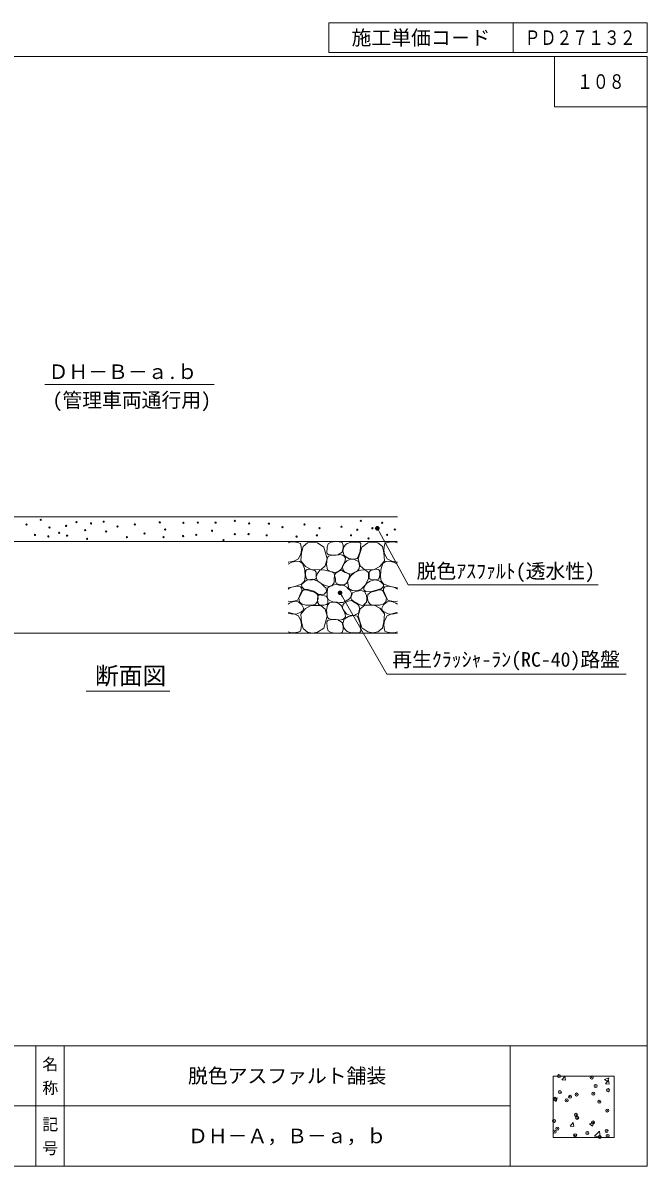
# Model space of a CAD drawing. Units: millimetres at full size, sheet at 1:10; details may follow other scales. Extents: x 5368 to 8106, y 2197 to 4063.
# Drawn here: x 7086 to 8106, y 2197 to 4063 of the extents above; entities that cross this region are included whole.
import ezdxf
from ezdxf.enums import TextEntityAlignment as Align

# ---------------------------------------------------------------- set-up
doc = ezdxf.new("R2010")
doc.units = ezdxf.units.MM
doc.header["$LTSCALE"] = 10
doc.header["$PDMODE"] = 32
doc.header["$PDSIZE"] = 5
for name, color, linetype, lineweight in [('0_2', 7, 'Continuous', 13), ('_0-0_', 7, 'Continuous', 13), ('ハッチ', 4, 'Continuous', 13), ('寸法', 1, 'Continuous', 13), ('本体', 7, 'Continuous', 13)]:
    doc.layers.add(name, color=color, linetype=linetype, lineweight=lineweight)
doc.styles.add('@ＭＳ ゴシック', font='')
doc.styles.add('ＭＳ ゴシック', font='')
doc.styles.get('@ＭＳ ゴシック').set_extended_font_data('@MS Gothic')
doc.styles.get('ＭＳ ゴシック').set_extended_font_data('MS Gothic')

# ---------------------------------------------------------------- blocks, each defined once
blk = doc.blocks.new('filled_dot')
at = {"color": 0, "linetype": 'Continuous', "lineweight": -2, "const_width": 1.25}
blk.add_lwpolyline([(-0.625, 0, 1), (0.625, 0, 1)], format="xyb", close=True, dxfattribs=at)

msp = doc.modelspace()

# ---------------------------------------------------------------- linework, layer by layer
at = {"layer": '0_2'}
msp.add_line((7882.22, 2294.85), (6910.28, 2294.85), dxfattribs=at)
at = {"layer": '_0-0_'}
for p, q in [((7585.95, 4063.23), (8106.06, 4063.23)), ((7585.95, 4063.23), (7585.95, 4014.86)), ((7887.15, 4063.23), (7887.15, 4014.86)), ((8106.06, 4063.23), (8106.06, 4014.86)), ((7585.95, 4014.86), (8106.06, 4014.86)), ((7954.72, 4008.37), (7954.72, 3926.37)), ((8106.06, 3926.37), (7954.72, 3926.37)), ((7107.71, 2393.13), (7107.71, 2196.67)), ((7153.68, 2393.13), (7153.68, 2196.56)), ((7882.22, 2393.13), (7882.22, 2196.56))]:
    msp.add_line(p, q, dxfattribs=at)
at = {"layer": '_0-0_', "color": 6}
msp.add_line((5367.94, 2393.13), (8106.06, 2393.13), dxfattribs=at)
msp.add_lwpolyline([(8106.06, 4008.37), (5367.94, 4008.37), (5367.94, 2196.56), (8106.06, 2196.56)], close=True, dxfattribs=at)
at = {"layer": 'ハッチ'}
for points in [[(7540.2, 3196.33), (7541.6, 3202.5), (7541.04, 3207.56), (7539.64, 3213.18), (7535.42, 3214.86), (7528.68, 3215.7), (7523.06, 3215.42), (7519.42, 3214.01)], [(7677.25, 3196.33), (7675.84, 3202.5), (7676.41, 3207.56), (7677.81, 3213.18), (7682.03, 3214.86), (7688.77, 3215.7), (7694.39, 3215.42), (7698.03, 3214.01)], [(7519.42, 3182.88), (7520.81, 3182.57), (7528.68, 3184.53), (7536.27, 3188.18), (7540.2, 3196.33)], [(7698.03, 3182.88), (7696.64, 3182.57), (7688.77, 3184.53), (7681.18, 3188.18), (7677.25, 3196.33)], [(7546.1, 3172.46), (7543.01, 3180.32), (7538.23, 3183.97), (7533.46, 3184.53), (7525.87, 3182.57), (7519.42, 3179.28)], [(7671.35, 3172.46), (7674.44, 3180.32), (7679.22, 3183.97), (7683.99, 3184.53), (7691.58, 3182.57), (7698.03, 3179.28)], [(7519.42, 3140.88), (7530.71, 3142.88), (7541.6, 3146.62), (7546.1, 3151.68), (7547.2, 3159.12), (7546.66, 3169.65), (7546.1, 3172.46)], [(7698.03, 3140.88), (7686.74, 3142.88), (7675.84, 3146.62), (7671.35, 3151.68), (7670.25, 3159.12), (7670.79, 3169.65), (7671.35, 3172.46)], [(7535.06, 3120.83), (7537.99, 3127.34), (7540.43, 3132.38), (7541.89, 3135.96), (7541.89, 3139.87), (7539.94, 3142.47), (7537.01, 3143.61), (7531.8, 3143.12), (7525.78, 3141.66), (7521.38, 3140.03), (7519.42, 3138.42)], [(7682.39, 3120.83), (7679.46, 3127.34), (7677.02, 3132.38), (7675.55, 3135.96), (7675.55, 3139.87), (7677.51, 3142.47), (7680.44, 3143.61), (7685.65, 3143.12), (7691.67, 3141.66), (7696.07, 3140.03), (7698.03, 3138.42)], [(7519.42, 3119.25), (7522.85, 3118.39), (7528.55, 3118.88), (7533.1, 3119.86), (7535.06, 3120.83)], [(7542.22, 3101.96), (7544.34, 3103.91), (7544.66, 3107.82), (7542.22, 3113.02), (7538.31, 3116.11), (7535.87, 3118.07), (7532.13, 3118.88), (7526.67, 3117.92), (7521.65, 3115.49), (7519.42, 3113.88)], [(7675.23, 3101.96), (7673.11, 3103.91), (7672.79, 3107.82), (7675.23, 3113.02), (7679.13, 3116.11), (7681.58, 3118.07), (7685.32, 3118.88), (7690.78, 3117.92), (7695.79, 3115.49), (7698.03, 3113.88)], [(7698.03, 3119.25), (7694.6, 3118.39), (7688.9, 3118.88), (7684.34, 3119.86), (7682.39, 3120.83)], [(7519.42, 3099.34), (7519.51, 3099.31), (7527.38, 3097.74), (7534.57, 3098.54), (7537.5, 3099.85), (7540.43, 3100.98), (7542.22, 3101.96)], [(7519.42, 3100.2), (7520.81, 3100.52), (7528.68, 3098.55), (7536.27, 3094.9), (7540.2, 3086.76)], [(7698.03, 3099.34), (7697.94, 3099.31), (7690.06, 3097.74), (7682.88, 3098.54), (7679.95, 3099.85), (7677.02, 3100.98), (7675.23, 3101.96)], [(7698.03, 3100.2), (7696.64, 3100.52), (7688.77, 3098.55), (7681.18, 3094.9), (7677.25, 3086.76)], [(7540.2, 3086.76), (7541.6, 3080.58), (7541.04, 3075.52), (7539.64, 3069.91), (7535.42, 3068.22), (7528.68, 3067.38), (7523.06, 3067.66), (7519.42, 3069.07)], [(7677.25, 3086.76), (7675.84, 3080.58), (7676.41, 3075.52), (7677.81, 3069.91), (7682.03, 3068.22), (7688.77, 3067.38), (7694.39, 3067.66), (7698.03, 3069.07)]]:
    msp.add_lwpolyline(points, dxfattribs=at)
for points in [[(7559.36, 3215.58), (7551.18, 3214.13), (7543.96, 3208.36), (7541.55, 3197.78), (7540.59, 3184.8), (7547.81, 3175.66), (7557.43, 3170.85), (7572.83, 3170.37), (7580.05, 3176.62), (7583.42, 3188.16), (7577.64, 3207.4), (7567.54, 3214.13)], [(7582.71, 3198.12), (7583.37, 3206.91), (7584.91, 3212.63), (7589.75, 3215.27), (7597, 3216.36), (7602.72, 3216.14), (7607.78, 3215.05), (7609.54, 3210.21), (7609.54, 3206.03), (7607.78, 3199), (7600.52, 3194.83), (7592.39, 3193.95), (7584.91, 3195.27), (7583.37, 3196.58)], [(7616.28, 3213.34), (7622.59, 3215.6), (7635.96, 3215.6), (7638.48, 3213.08), (7637.72, 3207.79), (7637.22, 3200.73), (7633.94, 3191.66), (7632.17, 3188.63), (7626.62, 3187.37), (7618.3, 3188.88), (7610.98, 3193.42), (7608.96, 3200.48), (7610.73, 3207.54), (7614.01, 3211.57)], [(7658.09, 3215.58), (7666.27, 3214.13), (7673.49, 3208.36), (7675.9, 3197.78), (7676.86, 3184.8), (7669.64, 3175.66), (7660.02, 3170.85), (7644.62, 3170.37), (7637.4, 3176.62), (7634.03, 3188.16), (7639.8, 3207.4), (7649.91, 3214.13)], [(7582.83, 3185.5), (7584.01, 3190.4), (7585.77, 3192.36), (7588.72, 3193.54), (7598.14, 3193.93), (7602.26, 3194.52), (7604.22, 3195.11), (7608.15, 3193.93), (7611.09, 3192.36), (7613.45, 3189.42), (7612.66, 3185.5), (7611.29, 3180.98), (7608.15, 3176.28), (7606.78, 3171.77), (7602.26, 3167.84), (7597.94, 3166.27), (7593.04, 3165.69), (7588.82, 3167.4), (7583.81, 3170.39), (7582.05, 3179.02), (7582.83, 3183.73)], [(7611.68, 3180.79), (7615.61, 3185.1), (7621.58, 3187.37), (7628.39, 3186.87), (7630.41, 3186.11), (7634.44, 3183.59), (7635.96, 3177.29), (7635.7, 3172.25), (7632.68, 3168.72), (7626.37, 3165.19), (7622.59, 3162.92), (7617.79, 3164.18), (7610.98, 3167.2), (7608.74, 3170.79), (7608.35, 3174.71), (7610.11, 3178.04)], [(7582.24, 3134.32), (7581.64, 3140.29), (7578.27, 3142.99), (7573.66, 3147.61), (7568.22, 3151.52), (7558.91, 3154.77), (7553, 3154.03), (7548.94, 3152.55), (7545.8, 3149.79), (7541.56, 3146.1), (7541.93, 3142.22), (7545.8, 3138.35), (7551.79, 3138.1), (7561.34, 3135.32), (7569.3, 3130.15), (7578.26, 3130.55)], [(7565.62, 3158.44), (7565.62, 3162.5), (7565.28, 3166.55), (7563.09, 3169.09), (7556.49, 3170.61), (7552.77, 3171.45), (7550.58, 3170.95), (7548.38, 3169.26), (7548.04, 3164.19), (7548.55, 3157.77), (7550.37, 3154.71), (7554.06, 3154.09), (7559.14, 3153.78), (7563.6, 3154.71), (7565.79, 3156.58)], [(7568.22, 3151.52), (7566.48, 3154.03), (7565.46, 3158.76), (7567.41, 3164.4), (7571.3, 3169.48), (7577.26, 3170.35), (7586.23, 3167.96), (7591.41, 3166.84), (7594.37, 3165.12), (7595.42, 3162.07), (7594.95, 3154.44), (7594.67, 3148.77), (7590.8, 3144.06), (7586.15, 3143.18), (7579.26, 3144.92), (7573.66, 3147.61)], [(7595.42, 3162.07), (7598.04, 3165.32), (7603.33, 3168.34), (7607.24, 3168.92), (7612.5, 3165.61), (7618.94, 3163.85), (7620.31, 3161.32), (7618.55, 3156.83), (7615.43, 3148.84), (7611.72, 3145.53), (7607.63, 3145.53), (7601.52, 3146.82), (7598.04, 3148.29), (7597.22, 3151.49), (7596.71, 3155.2)], [(7633.13, 3168.25), (7638.19, 3169.65), (7642.12, 3169.93), (7645.78, 3169.65), (7651.12, 3166), (7651.12, 3155.89), (7645.78, 3145.5), (7638.74, 3138.61), (7632.52, 3135.93), (7624.13, 3136.27), (7618.52, 3139.6), (7616.55, 3151.4), (7621.33, 3160.1), (7627.51, 3165.16)], [(7651.83, 3158.44), (7651.83, 3162.5), (7652.16, 3166.55), (7654.36, 3169.09), (7660.95, 3170.61), (7664.67, 3171.45), (7666.87, 3170.95), (7669.07, 3169.26), (7669.41, 3164.19), (7668.9, 3157.77), (7667.08, 3154.71), (7663.38, 3154.09), (7658.31, 3153.78), (7653.85, 3154.71), (7651.66, 3156.58)], [(7561.27, 3112.86), (7564.03, 3114.16), (7567.29, 3117.74), (7568.43, 3123.6), (7567.62, 3129.94), (7562.89, 3133.68), (7553.94, 3136.12), (7548.89, 3137.75), (7545.48, 3137.75), (7543.03, 3135.64), (7539.62, 3128.8), (7537.01, 3123.76), (7537.99, 3117.74), (7541.57, 3114.65), (7548.41, 3112.7), (7554.59, 3112.21)], [(7584.31, 3140.85), (7588.48, 3143.62), (7591.51, 3145.22), (7598.78, 3146.16), (7603.22, 3145.35), (7610.48, 3144.55), (7615.6, 3141.99), (7617.89, 3138.9), (7620.98, 3136.34), (7623, 3132.17), (7622.6, 3126.53), (7619.9, 3122.76), (7614.52, 3119.8), (7608.87, 3116.71), (7604.56, 3116.57), (7599.58, 3117.38), (7592.86, 3117.78), (7588.55, 3119.4), (7584.78, 3121.95), (7583.17, 3125.85), (7583.17, 3132.17), (7583.84, 3139.44)], [(7626.65, 3118.65), (7623.46, 3121.17), (7622.12, 3124.19), (7623.8, 3129.22), (7624.97, 3132.74), (7630.01, 3134.59), (7638.4, 3136.27), (7644.11, 3134.92), (7647.46, 3128.55), (7648.14, 3122.51), (7647.8, 3117.31), (7643.27, 3113.12), (7640.41, 3112.11), (7637.06, 3112.95), (7630.01, 3116.64)], [(7643.1, 3137.27), (7643.27, 3141.13), (7644.95, 3143.81), (7648.3, 3148.34), (7653.85, 3151.79), (7661.08, 3153.63), (7666, 3153.02), (7669.38, 3151.79), (7672, 3149.48), (7675.54, 3146.4), (7675.23, 3143.17), (7672, 3139.95), (7667.23, 3137.95), (7664, 3137.18), (7653.67, 3134.08), (7646.62, 3134.59)], [(7656.18, 3112.86), (7653.41, 3114.16), (7650.16, 3117.74), (7649.02, 3123.6), (7649.83, 3129.94), (7654.55, 3133.68), (7663.51, 3136.12), (7668.55, 3137.75), (7671.97, 3137.75), (7674.41, 3135.64), (7677.83, 3128.8), (7680.44, 3123.76), (7679.46, 3117.74), (7675.88, 3114.65), (7669.04, 3112.7), (7662.86, 3112.21)], [(7584.29, 3116.85), (7584.29, 3120.7), (7583.97, 3124.55), (7581.89, 3126.96), (7575.62, 3128.4), (7572.09, 3129.21), (7570, 3128.72), (7567.91, 3127.12), (7567.59, 3122.3), (7568.07, 3116.21), (7569.81, 3113.3), (7573.31, 3112.71), (7578.14, 3112.42), (7582.38, 3113.3), (7584.46, 3115.08)], [(7582.83, 3097.59), (7584.01, 3092.68), (7585.77, 3090.72), (7588.72, 3089.54), (7598.14, 3089.15), (7602.26, 3088.56), (7604.22, 3087.97), (7608.15, 3089.15), (7611.09, 3090.72), (7613.45, 3093.66), (7612.66, 3097.59), (7611.29, 3102.1), (7608.15, 3106.81), (7606.78, 3111.32), (7602.26, 3115.24), (7597.94, 3116.81), (7593.04, 3117.4), (7587.15, 3116.22), (7583.81, 3112.69), (7582.05, 3104.06), (7582.83, 3099.35)], [(7611.68, 3102.29), (7615.61, 3097.98), (7621.58, 3095.71), (7628.39, 3096.22), (7630.41, 3096.97), (7634.44, 3099.49), (7635.96, 3105.8), (7635.7, 3110.84), (7632.68, 3114.37), (7626.37, 3117.9), (7622.59, 3120.16), (7617.79, 3118.9), (7610.98, 3115.88), (7608.74, 3112.3), (7608.35, 3108.37), (7610.11, 3105.04)], [(7559.36, 3066.94), (7551.18, 3068.39), (7543.96, 3074.16), (7541.55, 3084.74), (7540.59, 3097.72), (7547.81, 3106.86), (7557.43, 3111.67), (7572.83, 3112.15), (7580.05, 3105.9), (7583.42, 3094.36), (7577.64, 3075.12), (7567.54, 3068.39)], [(7658.09, 3067.51), (7666.27, 3068.95), (7673.49, 3074.72), (7675.9, 3085.3), (7676.86, 3098.29), (7669.64, 3107.42), (7660.02, 3112.23), (7644.62, 3112.71), (7637.4, 3106.46), (7634.03, 3094.92), (7639.8, 3075.68), (7649.91, 3068.95)], [(7582.71, 3084.96), (7583.37, 3076.17), (7584.91, 3070.45), (7589.75, 3067.82), (7597, 3066.72), (7602.72, 3066.94), (7607.78, 3068.04), (7609.54, 3072.87), (7609.54, 3077.05), (7607.78, 3084.08), (7600.52, 3088.26), (7592.39, 3089.13), (7584.91, 3087.82), (7583.37, 3086.5)], [(7616.28, 3069.75), (7622.59, 3067.48), (7635.96, 3067.48), (7638.48, 3070), (7637.72, 3075.29), (7637.22, 3082.35), (7633.94, 3091.43), (7632.17, 3094.45), (7626.62, 3095.71), (7618.3, 3094.2), (7610.98, 3089.66), (7608.96, 3082.6), (7610.73, 3075.55), (7614.01, 3071.51)]]:
    msp.add_lwpolyline(points, close=True, dxfattribs=at)
for centre in [(7115.38, 3251.76), (7173.73, 3248.05), (7218.27, 3248.87), (7309.83, 3247.64), (7372.06, 3247.22), (7401.1, 3247.22), (7432.63, 3250.13), (7638.36, 3250.26), (7673.26, 3247.02), (7092.26, 3244.23), (7129.6, 3239.39), (7145.48, 3230.53), (7156.82, 3241.86), (7187.96, 3235.06), (7197.65, 3245.98), (7222.39, 3232.79), (7240.96, 3241), (7269.17, 3244.32), (7284.94, 3229.39), (7318.54, 3236.03), (7348.41, 3246.81), (7395.29, 3233.96), (7432.63, 3228.57), (7455.03, 3228.57), (7455.86, 3245.98), (7488.22, 3245.57), (7510.21, 3239.76), (7546.3, 3244.32), (7570.78, 3238.1), (7606.87, 3240.59), (7632.59, 3235.61), (7657.27, 3238.04), (7693.77, 3236.05), (7106.05, 3227.18), (7127.95, 3224.76), (7158.47, 3225.99), (7191.05, 3220.84), (7256.31, 3223.59), (7316.05, 3223.59), (7348, 3225.25), (7369.57, 3227.32), (7414.02, 3218.6), (7484.48, 3226.49), (7533.44, 3224.42), (7566.63, 3226.49), (7622.22, 3226.49), (7650.95, 3221.49), (7681.18, 3227.24)]:
    msp.add_circle(centre, 1, dxfattribs=at)
at = {"layer": '寸法', "color": 3}
for p, q in [((7122.03, 3473.04), (7398.9, 3473.04)), ((7189.92, 2972.32), (7326.6, 2972.32))]:
    msp.add_line(p, q, dxfattribs=at)
at = {"layer": '寸法'}
for p, q in [((7715.52, 3145.8), (8025.94, 3145.8)), ((7680.97, 3000.01), (8071.52, 3000.01))]:
    msp.add_line(p, q, dxfattribs=at)
for points in [[(7665.33, 3238.04), (7668.91, 3231.45), (7715.52, 3145.8)], [(7604.4, 3132.63), (7608.15, 3126.14), (7680.97, 3000.01)]]:
    msp.add_lwpolyline(points, dxfattribs=at)
at = {"layer": '本体'}
for p, q in [((6902.2, 3256.54), (7698.45, 3256.54)), ((6902.2, 3216.54), (7697.89, 3216.54)), ((6902.2, 3066.54), (7698.45, 3066.54)), ((7952.4, 2343.57), (8052.4, 2343.57)), ((7952.4, 2243.57), (7952.4, 2343.57)), ((7966.52, 2337.24), (7971.34, 2342.98)), ((7966.52, 2337.24), (7972.49, 2336.71)), ((7972.49, 2336.71), (7971.34, 2342.98)), ((8036.22, 2337.88), (8043.23, 2340.57)), ((8036.22, 2337.88), (8041.2, 2334.52)), ((8038.24, 2330.96), (8043.06, 2336.71)), ((8041.2, 2334.52), (8043.22, 2340.57)), ((8044.22, 2330.44), (8043.06, 2336.71)), ((8052.4, 2343.57), (8052.4, 2243.57)), ((8038.24, 2330.96), (8044.22, 2330.44)), ((7952.4, 2305.7), (7959.2, 2308.31)), ((7952.4, 2305.49), (7957.18, 2302.27)), ((7957.18, 2302.27), (7959.2, 2308.31)), ((7980.39, 2262.02), (7985.21, 2267.76)), ((7980.39, 2262.02), (7986.37, 2261.5)), ((7986.37, 2261.5), (7985.21, 2267.76)), ((8011.89, 2265.36), (8018.89, 2268.05)), ((8011.89, 2265.36), (8016.87, 2262.01)), ((8016.87, 2262.01), (8018.89, 2268.05)), ((8052.4, 2243.57), (7952.4, 2243.57)), ((8020.21, 2245.28), (8028, 2253.39)), ((8020.21, 2245.27), (8029.1, 2243.89)), ((8029.1, 2243.89), (8028, 2253.39)), ((8052.12, 2255.74), (8052.4, 2256.08)), ((8052.12, 2255.74), (8052.4, 2255.72))]:
    msp.add_line(p, q, dxfattribs=at)
for p in [(7962.06, 2343.55), (8015.44, 2341.29), (7963.54, 2317.51), (7990.88, 2313.57), (8018.1, 2314.83), (8021.86, 2327.52), (8042.23, 2320.62), (7955.19, 2306.54), (7974.46, 2303.89), (7980.23, 2309.84), (8027.85, 2301.64), (7989.67, 2280.29), (7991.79, 2275.38), (8041.01, 2287.33), (7953.92, 2270.4), (7959.41, 2257.84), (8017.73, 2267.85), (7954.99, 2252.79), (7988.45, 2247), (8008.37, 2250.54), (8028.64, 2244.26), (8039.8, 2254.04), (8041.69, 2245.9)]:
    msp.add_point(p, dxfattribs=at)

# ---------------------------------------------------------------- block references
at = {"layer": '寸法', "xscale": 3, "yscale": 3}
for p, rotation in [((7665.33, 3238.04), 298.6), ((7604.4, 3132.63), 300)]:
    msp.add_blockref('filled_dot', p, dxfattribs=dict(at, rotation=rotation))

# ---------------------------------------------------------------- texts
at = {"layer": '_0-0_', "style": 'ＭＳ ゴシック'}
for s, p in [('施工単価コ－ド', (7736.55, 4039.05)), ('脱色アスファルト舗装', (7517.95, 2343.99)), ('ＤＨ－Ａ，Ｂ－ａ，ｂ', (7517.95, 2245.81))]:
    msp.add_text(s, height=23.74, dxfattribs=at).set_placement(p, align=Align.MIDDLE_CENTER)
at = {"layer": '_0-0_', "style": 'ＭＳ ゴシック', "width": 0.8}
for s, p in [('ＰＤ２７１３２', (7996.61, 4039.05)), ('１０８', (8030.39, 3967.37))]:
    msp.add_text(s, height=23.74, dxfattribs=at).set_placement(p, align=Align.MIDDLE_CENTER)
at = {"layer": '_0-0_', "style": '@ＭＳ ゴシック'}
for s, p in [('名 称', (7130.7, 2343.99)), ('記 号', (7130.7, 2245.7))]:
    msp.add_text(s, height=18.99, rotation=270, dxfattribs=at).set_placement(p, align=Align.MIDDLE_CENTER)
at = {"layer": '寸法', "color": 3, "style": 'ＭＳ ゴシック'}
for s, height, p in [('ＤＨ－Ｂ－ａ.ｂ', 23.74, (7128.17, 3474.63)), ('(管理車両通行用)', 23.74, (7134.63, 3428.36)), ('脱色ｱｽﾌｧﾙﾄ(透水性)', 23.74, (7729.52, 3149.17)), ('再生ｸﾗｯｼｬ-ﾗﾝ(RC-40)路盤', 23.74, (7689.67, 3004.89)), ('断面図', 28.48, (7203.96, 2974.46))]:
    msp.add_text(s, height=height, dxfattribs=at).set_placement(p, align=Align.BOTTOM_LEFT)

doc.saveas('drawing.dxf')
